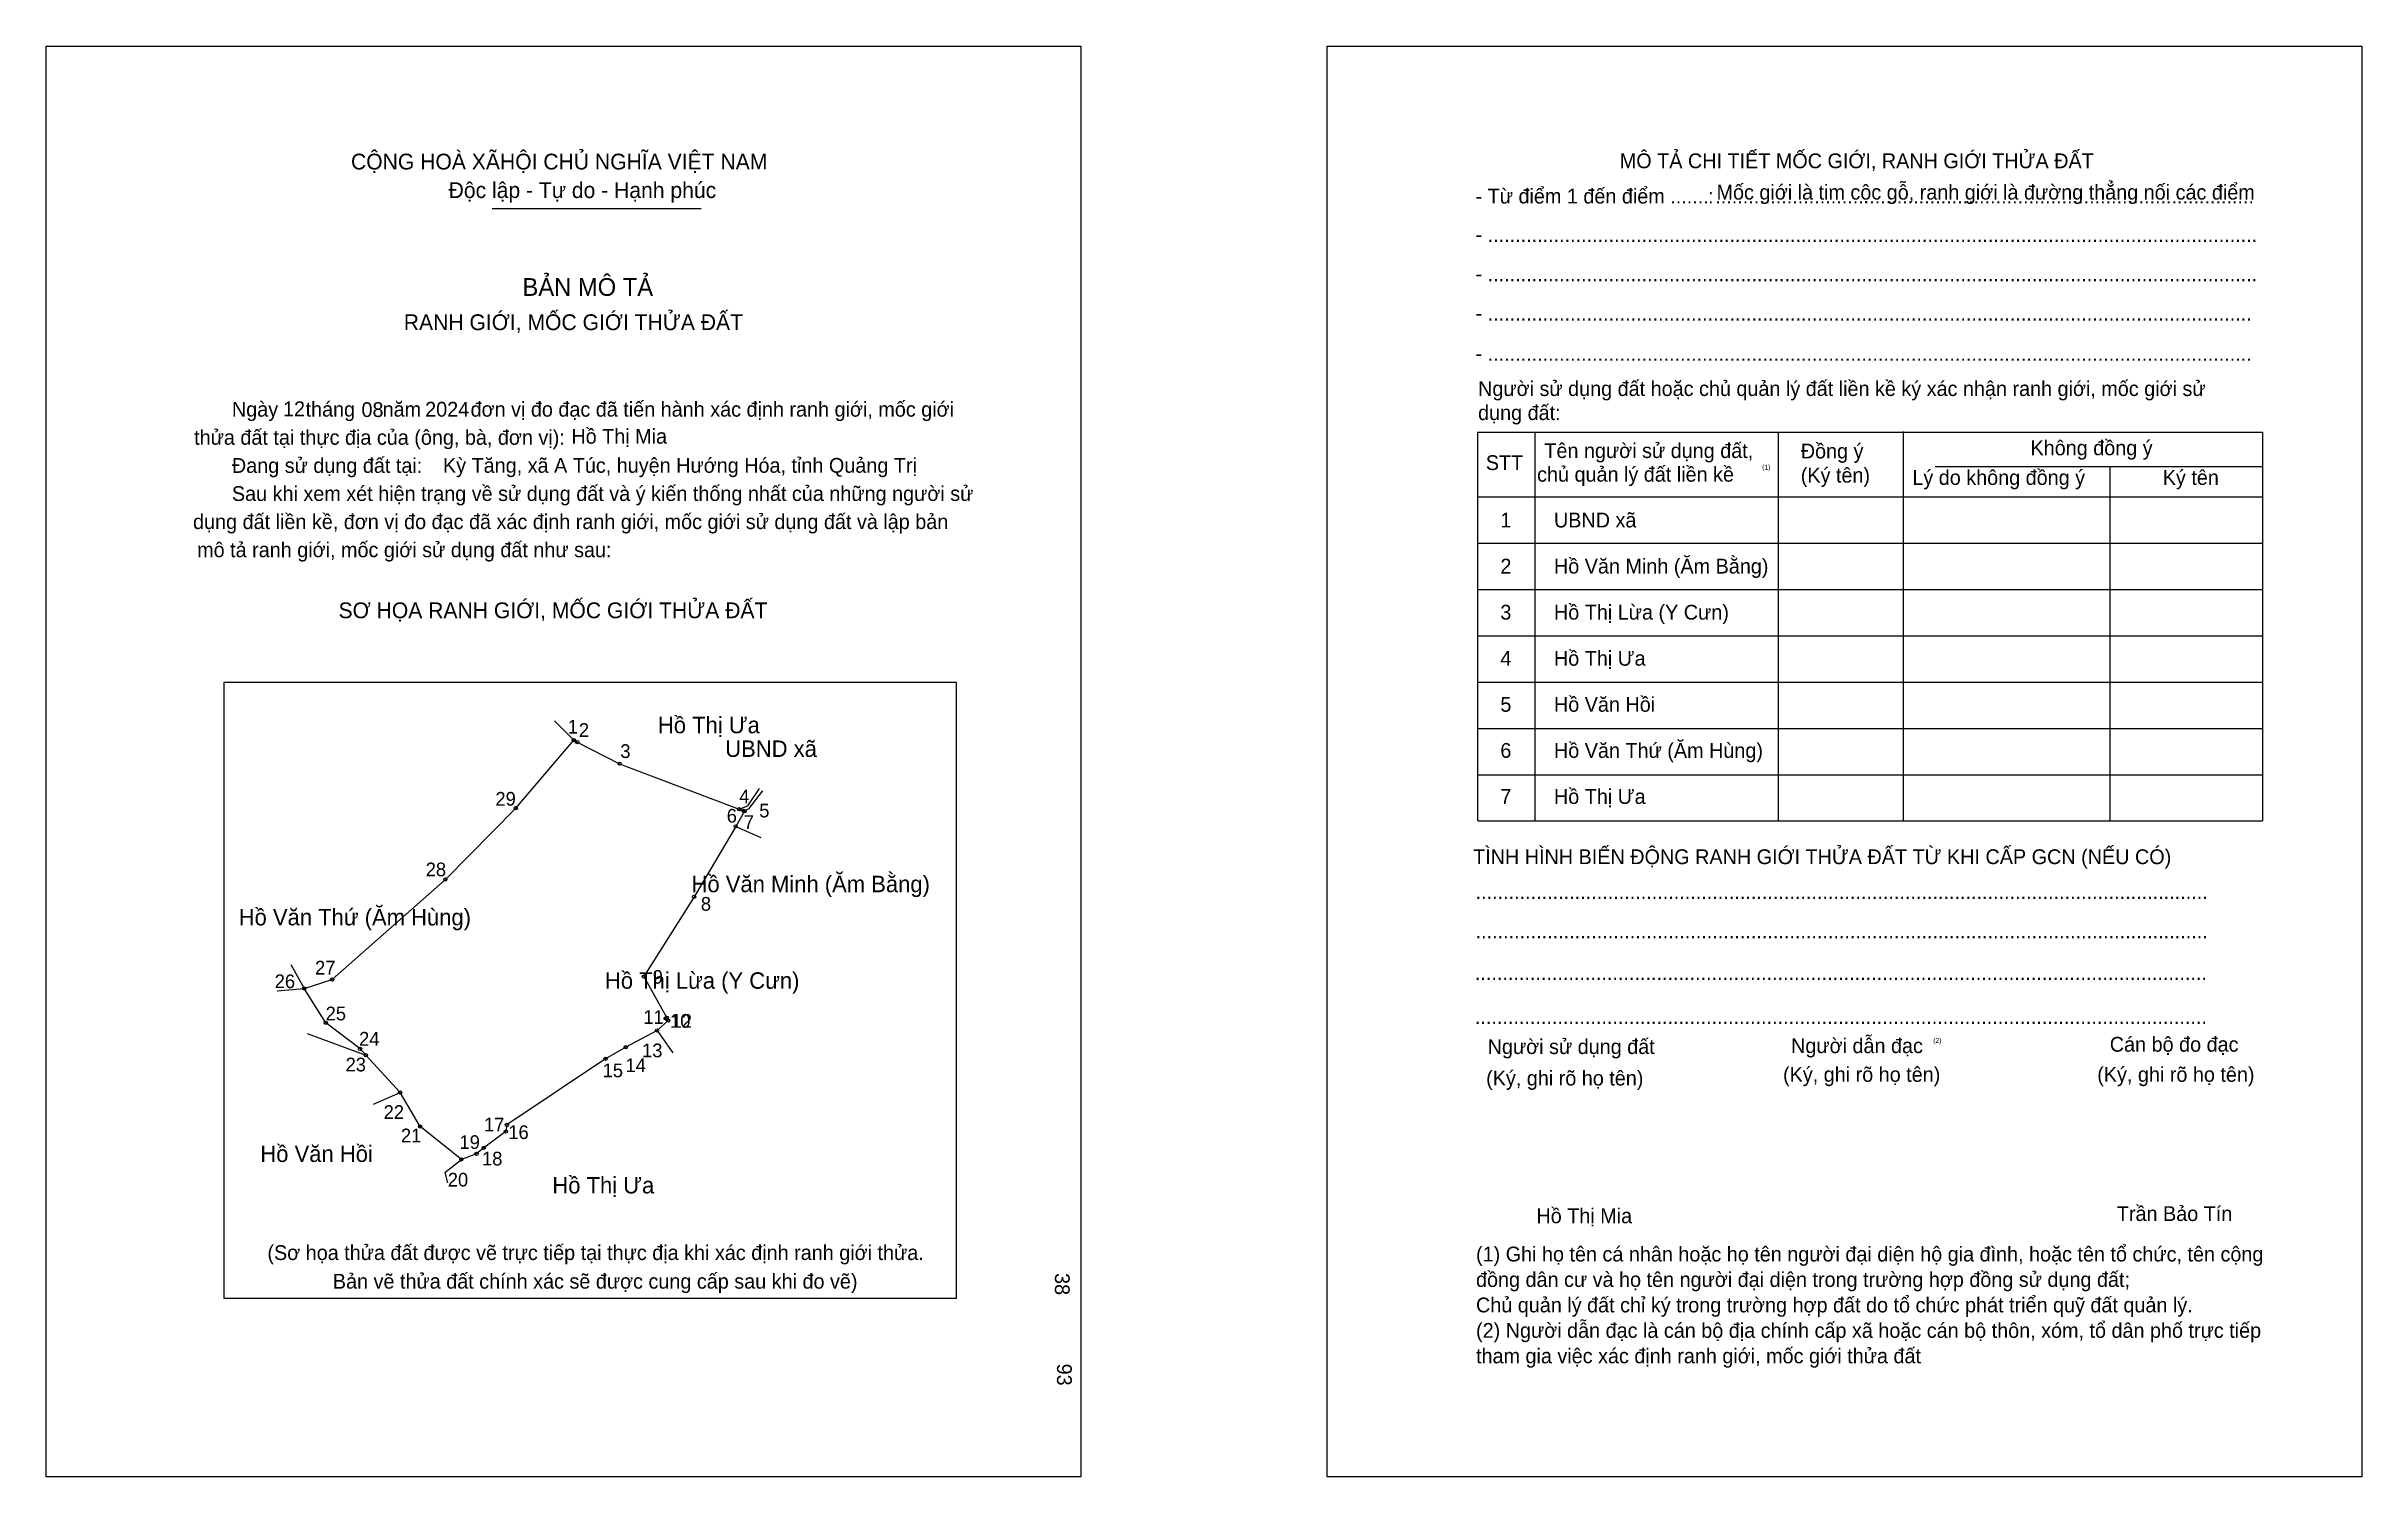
# Model space of a CAD drawing. Extents: x 547609 to 548566, y 1821339 to 1821930.
import ezdxf

# ---------------------------------------------------------------- set-up
doc = ezdxf.new("R2010")
doc.units = 0
for name, color, linetype in [('bmtKhungInTrang1', 7, 'Continuous'), ('bmtKhungInTrang2', 7, 'Continuous'), ('bmtNoiDung', 7, 'Continuous'), ('bmtTemplate', 7, 'Continuous'), ('CanhThua', 7, 'Continuous'), ('MocDinhThua', 7, 'Continuous'), ('RauThua', 7, 'Continuous'), ('SoHieuDinhThua', 7, 'Continuous'), ('TenChuLanCan', 7, 'Continuous')]:
    doc.layers.add(name, color=color, linetype=linetype)

msp = doc.modelspace()

# ---------------------------------------------------------------- linework, layer by layer
at = {"layer": 'bmtKhungInTrang1'}
msp.add_lwpolyline([(547608.68, 1821929.86), (548036.2, 1821929.86), (548036.2, 1821338.55), (547608.68, 1821338.55)], close=True, dxfattribs=at)
at = {"layer": 'bmtKhungInTrang2'}
msp.add_lwpolyline([(548138.15, 1821929.86), (548565.67, 1821929.86), (548565.67, 1821338.55), (548138.15, 1821338.55)], close=True, dxfattribs=at)
at = {"layer": 'bmtTemplate'}
for p, q in [((547792.91, 1821862.85), (547879.37, 1821862.85)), ((548223.91, 1821770.37), (548223.91, 1821609.62)), ((548324.48, 1821770.37), (548324.48, 1821609.62)), ((548376.22, 1821770.57), (548376.22, 1821609.62)), ((548524.74, 1821770.37), (548524.74, 1821609.62)), ((548389.35, 1821756.21), (548524.74, 1821756.21)), ((548200.47, 1821743.58), (548524.74, 1821743.58)), ((548200.47, 1821724.45), (548524.74, 1821724.45)), ((548200.47, 1821705.31), (548524.74, 1821705.31)), ((548200.47, 1821686.17), (548524.74, 1821686.17)), ((548200.47, 1821667.03), (548524.74, 1821667.03)), ((548200.47, 1821647.9), (548524.74, 1821647.9)), ((548200.47, 1821628.76), (548524.74, 1821628.76)), ((548200.47, 1821609.62), (548524.74, 1821609.62))]:
    msp.add_line(p, q, dxfattribs=at)
for points in [[(548200.26, 1821770.37), (548524.74, 1821770.37)], [(548200.26, 1821770.37), (548200.26, 1821609.62)], [(548461.62, 1821756.02), (548461.62, 1821609.62)]]:
    msp.add_lwpolyline(points, dxfattribs=at)
msp.add_lwpolyline([(547682.23, 1821412.2), (547682.23, 1821667.02), (547984.74, 1821667.02), (547984.74, 1821412.2)], close=True, dxfattribs=at)
at = {"layer": 'CanhThua'}
for p, q in [((547802.7, 1821614.95), (547826.7, 1821643.02)), ((547826.7, 1821643.02), (547828.15, 1821642.22)), ((547828.15, 1821642.22), (547845.66, 1821633.31)), ((547845.66, 1821633.31), (547895.04, 1821614.48)), ((547773.61, 1821585.48), (547802.7, 1821614.95)), ((547893.61, 1821607.4), (547876.41, 1821578.3)), ((547897.28, 1821613.63), (547893.61, 1821607.4)), ((547895.04, 1821614.48), (547896.9, 1821613.77)), ((547896.9, 1821613.77), (547897.28, 1821613.63)), ((547726.78, 1821544.05), (547773.61, 1821585.48)), ((547876.41, 1821578.3), (547855.67, 1821545.31)), ((547715.27, 1821540.41), (547726.78, 1821544.05)), ((547724.19, 1821526.2), (547715.27, 1821540.41)), ((547855.67, 1821545.31), (547865.18, 1821528.31)), ((547738.35, 1821515.39), (547724.19, 1821526.2)), ((547861.1, 1821523.04), (547848.17, 1821516.1)), ((547865.65, 1821527.1), (547861.1, 1821523.04)), ((547865.18, 1821528.31), (547864.73, 1821528.01)), ((547864.73, 1821528.01), (547865.65, 1821527.1)), ((547740.76, 1821512.76), (547738.35, 1821515.39)), ((547754.88, 1821497.38), (547740.76, 1821512.76)), ((547848.17, 1821516.1), (547839.86, 1821511.33)), ((547839.86, 1821511.33), (547799.04, 1821483.97)), ((547763.2, 1821483.32), (547754.88, 1821497.38)), ((547780.22, 1821469.71), (547763.2, 1821483.32)), ((547799.04, 1821483.97), (547798.67, 1821481.23)), ((547789.48, 1821474.5), (547786.54, 1821471.98)), ((547798.67, 1821481.23), (547789.48, 1821474.5)), ((547786.54, 1821471.98), (547780.22, 1821469.71))]:
    msp.add_line(p, q, dxfattribs=at)
at = {"layer": 'MocDinhThua'}
for centre in [(547826.7, 1821643.02), (547828.15, 1821642.22), (547845.66, 1821633.31), (547802.7, 1821614.95), (547893.61, 1821607.4), (547895.04, 1821614.48), (547896.9, 1821613.77), (547897.28, 1821613.63), (547773.61, 1821585.48), (547876.41, 1821578.3), (547715.27, 1821540.41), (547726.78, 1821544.05), (547855.67, 1821545.31), (547724.19, 1821526.2), (547861.1, 1821523.04), (547864.73, 1821528.01), (547865.18, 1821528.31), (547865.65, 1821527.1), (547738.35, 1821515.39), (547740.76, 1821512.76), (547839.86, 1821511.33), (547848.17, 1821516.1), (547754.88, 1821497.38), (547763.2, 1821483.32), (547799.04, 1821483.97), (547789.48, 1821474.5), (547798.67, 1821481.23), (547780.22, 1821469.71), (547786.54, 1821471.98)]:
    msp.add_circle(centre, 0.68, dxfattribs=at)
at = {"layer": 'RauThua'}
for p, q in [((547818.79, 1821651.06), (547826.7, 1821643.02)), ((547898.68, 1821615.85), (547903.48, 1821623.09)), ((547899.24, 1821614.76), (547904.67, 1821621.91)), ((547904.67, 1821621.91), (547904.81, 1821622.07)), ((547893.61, 1821607.4), (547904.06, 1821602.82)), ((547895.04, 1821614.48), (547898.68, 1821615.85)), ((547896.9, 1821613.77), (547899.24, 1821614.76)), ((547709.68, 1821550.26), (547715.27, 1821540.41)), ((547704.04, 1821539.42), (547715.27, 1821540.41)), ((547716.48, 1821521.71), (547740.76, 1821512.76)), ((547861.1, 1821523.04), (547865.94, 1821516.13)), ((547865.94, 1821516.13), (547867.58, 1821513.84)), ((547743.94, 1821492.54), (547754.88, 1821497.38)), ((547773.45, 1821464.25), (547780.22, 1821469.71)), ((547773.45, 1821464.25), (547774.53, 1821459.97))]:
    msp.add_line(p, q, dxfattribs=at)

# ---------------------------------------------------------------- texts
at = {"layer": 'bmtNoiDung'}
for s, height, p in [('12', 6.117, (547706.51, 1821776.96)), ('08', 6.117, (547738.95, 1821776.62)), ('2024', 6.117, (547765.27, 1821776.76)), ('Hồ Thị Mia', 6.117, (547825.7, 1821765.59)), ('Kỳ Tăng, xã A Túc, huyện Hướng Hóa, tỉnh Quảng Trị', 6.117, (547772.63, 1821753.56)), ('1', 6.12, (548209.67, 1821730.96)), ('UBND xã ', 6.117, (548231.81, 1821730.96)), ('2', 6.12, (548209.67, 1821711.91)), ('Hồ Văn Minh (Ăm Bằng) ', 6.117, (548231.81, 1821711.91)), ('3', 6.12, (548209.67, 1821692.86)), ('Hồ Thị Lừa (Y Cưn) ', 6.117, (548231.81, 1821692.86)), ('4', 6.12, (548209.67, 1821673.81)), ('Hồ Thị Ưa ', 6.117, (548231.81, 1821673.81)), ('5', 6.12, (548209.67, 1821654.77)), ('Hồ Văn Hồi ', 6.117, (548231.81, 1821654.77)), ('6', 6.12, (548209.67, 1821635.72)), ('Hồ Văn Thứ (Ăm Hùng) ', 6.117, (548231.81, 1821635.72)), ('7', 6.12, (548209.67, 1821616.67)), ('Hồ Thị Ưa ', 6.117, (548231.81, 1821616.67)), ('Hồ Thị Mia', 6.117, (548224.58, 1821443.35))]:
    msp.add_text(s, height=height, dxfattribs=at).set_placement(p)
for s, p in [('38', (548025.55, 1821422.72)), ('93', (548026.42, 1821385.29))]:
    msp.add_text(s, height=6.117, rotation=270, dxfattribs=at).set_placement(p)
at = {"layer": 'bmtTemplate'}
for s, height, p in [('CỘNG HOÀ XÃHỘI CHỦ NGHĨA VIỆT NAM', 6.5248, (547734.61, 1821878.94)), ('MÔ TẢ CHI TIẾT MỐC GIỚI, RANH GIỚI THỬA ĐẤT', 6.1147, (548259.03, 1821879.46)), ('Độc lập - Tự do - Hạnh phúc', 6.5248, (547774.96, 1821867.14)), ('- Từ điểm 1 đến điểm .......', 6.1147, (548199.43, 1821864.88)), (':', 6.11, (548295.5, 1821864.88)), ('..................................................................................................', 6.1147, (548298.51, 1821864.88)), ('Mốc giới là tim cộc gỗ, ranh giới là đường thẳng nối các điểm', 6.1147, (548299.02, 1821866.5)), ('- ............................................................................................................................................', 6.1147, (548199.43, 1821849.03)), ('BẢN MÔ TẢ', 7.34, (547805.5, 1821826.7)), ('- ............................................................................................................................................', 6.1147, (548199.43, 1821832.76)), ('RANH GIỚI, MỐC GIỚI THỬA ĐẤT', 6.5248, (547756.43, 1821812.54)), ('- ...........................................................................................................................................', 6.1147, (548199.43, 1821816.5)), ('- ...........................................................................................................................................', 6.1147, (548199.43, 1821799.85)), ('Người sử dụng đất hoặc chủ quản lý đất liền kề ký xác nhận ranh giới, mốc giới sử', 6.1147, (548200.47, 1821785.3)), ('Ngày     tháng     năm         đơn vị đo đạc đã tiến hành xác định ranh giới, mốc giới ', 6.117, (547685.39, 1821776.76)), ('dụng đất:', 6.115, (548200.47, 1821775.35)), ('thửa đất tại thực địa của (ông, bà, đơn vị):', 6.117, (547669.79, 1821765.14)), ('STT', 6.115, (548203.66, 1821754.69)), ('Tên người sử dụng đất,', 6.1147, (548227.86, 1821759.66)), ('Đồng ý', 6.115, (548333.83, 1821759.47)), ('Không đồng ý', 6.1147, (548428.79, 1821760.81)), ('Đang sử dụng đất tại:', 6.117, (547685.39, 1821753.52)), ('chủ quản lý đất liền kề', 6.1147, (548224.86, 1821749.88)), ('(1)', 2.039, (548317.86, 1821754.9)), ('(Ký tên)', 6.115, (548333.83, 1821749.52)), ('Lý do không đồng ý', 6.1147, (548379.96, 1821748.56)), ('Ký tên', 6.115, (548483.44, 1821748.56)), ('Sau khi xem xét hiện trạng về sử dụng đất và ý kiến thống nhất của những người sử ', 6.117, (547685.39, 1821741.91)), ('dụng đất liền kề, đơn vị đo đạc đã xác định ranh giới, mốc giới sử dụng đất và lập bản', 6.117, (547669.34, 1821730.29)), ('mô tả ranh giới, mốc giới sử dụng đất như sau:', 6.117, (547671.02, 1821718.67)), ('SƠ HỌA RANH GIỚI, MỐC GIỚI THỬA ĐẤT', 6.5248, (547729.46, 1821693.44)), ('TÌNH HÌNH BIẾN ĐỘNG RANH GIỚI THỬA ĐẤT TỪ KHI CẤP GCN (NẾU CÓ)', 6.1147, (548198.4, 1821591.78)), ('.....................................................................................................................................', 6.12387, (548199.43, 1821577.39)), ('.....................................................................................................................................', 6.12387, (548199.43, 1821561.12)), ('.....................................................................................................................................', 6.12387, (548199.12, 1821543.9)), ('.....................................................................................................................................', 6.12387, (548199.12, 1821525.72)), ('Người dẫn đạc', 6.1147, (548329.83, 1821513.66)), ('Người sử dụng đất', 6.1147, (548204.42, 1821513.28)), ('(2)', 2.039, (548388.56, 1821517.88)), ('Cán bộ đo đạc', 6.1147, (548461.56, 1821514.24)), ('(Ký, ghi rõ họ tên)', 6.1147, (548203.79, 1821500.27)), ('(Ký, ghi rõ họ tên)', 6.1147, (548326.51, 1821501.8)), ('(Ký, ghi rõ họ tên)', 6.1147, (548456.37, 1821501.8)), ('Trần Bảo Tín', 6.1147, (548464.47, 1821444.25)), ('(Sơ họa thửa đất được vẽ trực tiếp tại thực địa khi xác định ranh giới thửa.', 6.117, (547700.08, 1821428.12)), ('(1) Ghi họ tên cá nhân hoặc họ tên người đại diện hộ gia đình, hoặc tên tổ chức, tên cộng', 6.1147, (548199.61, 1821427.53)), ('Bản vẽ thửa đất chính xác sẽ được cung cấp sau khi đo vẽ)', 6.117, (547727.12, 1821416.29)), ('đồng dân cư và họ tên người đại diện trong trường hợp đồng sử dụng đất;', 6.1147, (548199.61, 1821417.01)), ('Chủ quản lý đất chỉ ký trong trường hợp đất do tổ chức phát triển quỹ đất quản lý.', 6.1147, (548199.61, 1821406.48)), ('(2) Người dẫn đạc là cán bộ địa chính cấp xã hoặc cán bộ thôn, xóm, tổ dân phố trực tiếp', 6.1147, (548199.61, 1821395.96)), ('tham gia việc xác định ranh giới, mốc giới thửa đất', 6.1147, (548199.61, 1821385.43))]:
    msp.add_text(s, height=height, dxfattribs=at).set_placement(p)
at = {"layer": 'SoHieuDinhThua'}
for s, height, p in [('1', 5.67, (547824.22, 1821645.76)), ('2', 5.67, (547828.81, 1821644.39)), ('3', 5.67, (547845.93, 1821635.65)), ('29', 5.665, (547794.3, 1821615.95)), ('4', 5.67, (547895.05, 1821616.94)), ('6', 5.67, (547889.92, 1821608.93)), ('7', 5.67, (547896.98, 1821606.31)), ('5', 5.67, (547903.36, 1821611.09)), ('28', 5.665, (547765.49, 1821586.76)), ('8', 5.67, (547879.22, 1821572.52)), ('27', 5.665, (547719.77, 1821546.15)), ('26', 5.665, (547703.07, 1821540.51)), ('9', 5.67, (547859.31, 1821542.33)), ('25', 5.665, (547724.13, 1821527.19)), ('11', 5.665, (547855.42, 1821525.71)), ('24', 5.665, (547737.96, 1821516.74)), ('10', 5.665, (547866.48, 1821524.16)), ('12', 5.665, (547867.12, 1821524.12)), ('23', 5.665, (547732.37, 1821506.1)), ('13', 5.665, (547854.91, 1821511.94)), ('15', 5.665, (547838.61, 1821503.69)), ('14', 5.665, (547848.09, 1821505.84)), ('22', 5.665, (547748.1, 1821486.45)), ('17', 5.665, (547789.58, 1821481.29)), ('16', 5.665, (547799.63, 1821478.14)), ('21', 5.665, (547755.25, 1821476.77)), ('19', 5.665, (547779.47, 1821474.04)), ('20', 5.665, (547774.62, 1821458.5)), ('18', 5.665, (547788.77, 1821467.23))]:
    msp.add_text(s, height=height, dxfattribs=at).set_placement(p)
at = {"layer": 'TenChuLanCan'}
for s, p in [('Hồ Thị Ưa', (547861.47, 1821645.88)), ('UBND xã', (547889.29, 1821636.11)), ('Hồ Văn Minh (Ăm Bằng)', (547875.37, 1821580.18)), ('Hồ Văn Thứ (Ăm Hùng)', (547688.2, 1821566.45)), ('Hồ Thị Lừa (Y Cưn)', (547839.58, 1821540.26)), ('Hồ Văn Hồi', (547697.15, 1821468.66)), ('Hồ Thị Ưa', (547817.84, 1821455.64))]:
    msp.add_text(s, height=6.798, dxfattribs=at).set_placement(p)

doc.saveas('drawing.dxf')
